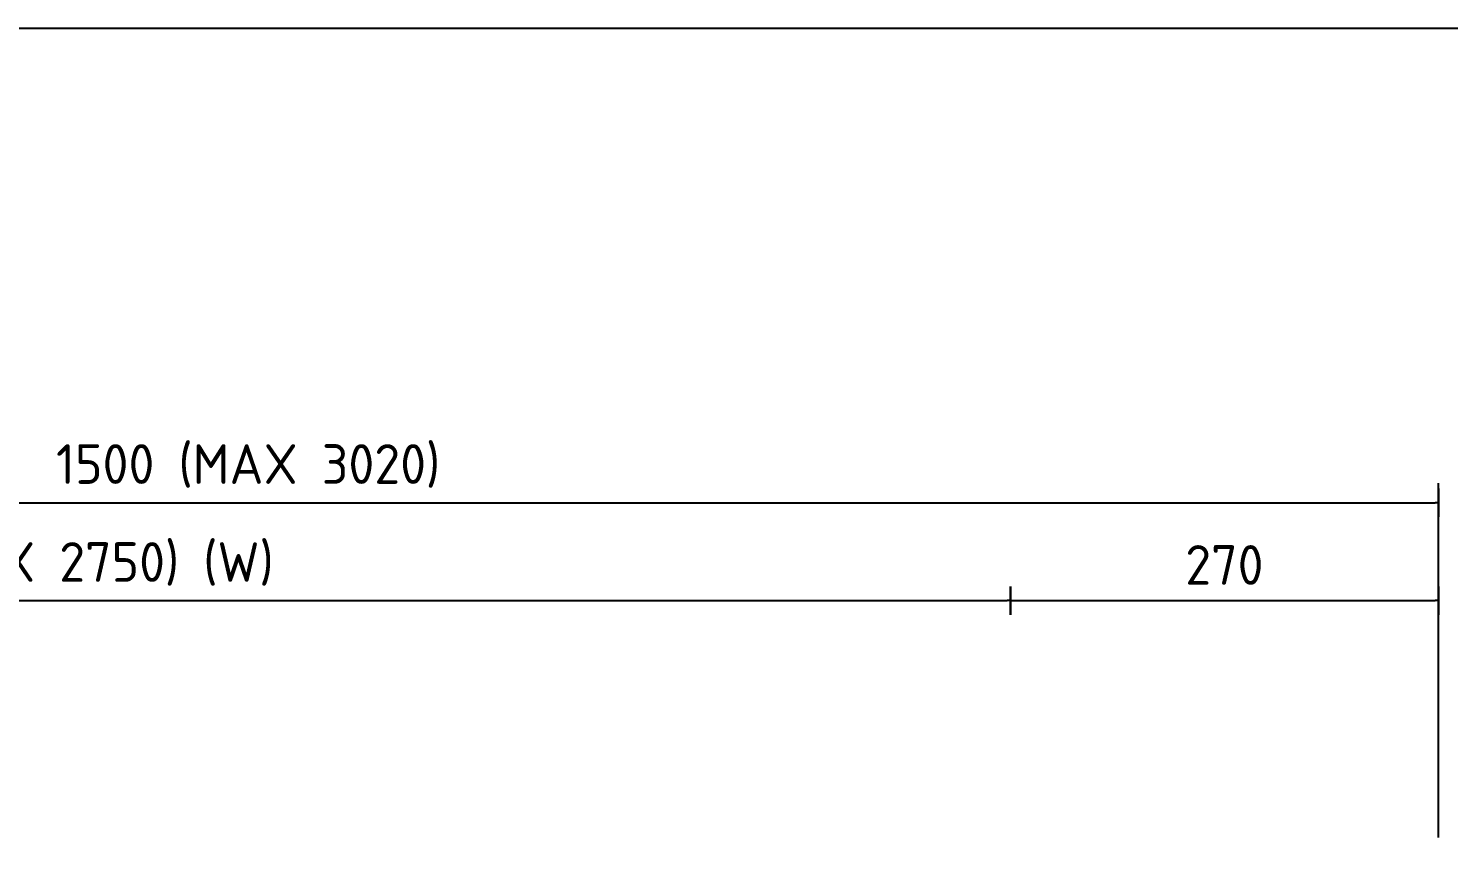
# Model space of a CAD drawing. Extents: x 0 to 420, y 0 to 297.
# Drawn here: x 184.5 to 274, y 240.6 to 292.5 of the extents above; entities that cross this region are included whole.
import ezdxf
from ezdxf.enums import TextEntityAlignment as Align

# ---------------------------------------------------------------- set-up
doc = ezdxf.new("R2010")
doc.units = 0
doc.header["$LTSCALE"] = 12
doc.header["$MEASUREMENT"] = 0
doc.header["$PDMODE"] = 1
doc.layers.get('0').update_dxf_attribs({"linetype": 'CONTINUOUS'})
doc.layers.get('DEFPOINTS').update_dxf_attribs({"linetype": 'CONTINUOUS'})
for name, color, linetype in [('T25', 1, 'CONTINUOUS'), ('TBLK18', 4, 'CONTINUOUS'), ('TBLK25', 1, 'CONTINUOUS'), ('TBLK35', 3, 'CONTINUOUS'), ('TBLK50', 7, 'CONTINUOUS')]:
    doc.layers.add(name, color=color, linetype=linetype)
doc.styles.add('ISO', font='iso3098b.shx')
doc.dimstyles.new('SIGNSDIM', dxfattribs={"dimtxt": 2.5, "dimasz": 0.2, "dimexe": 1.5, "dimexo": 2, "dimgap": 1, "dimtad": 1, "dimdec": 4, "dimlfac": 10, "dimrnd": 1, "dimdsep": 46, "dimtxsty": 'ISO', "dimblk": 'SGNDIM', "dimcen": 2.5, "dimadec": 0, "dimazin": 0, "dimtfac": 1, "dimtdec": 4, "dimtix": 1, "dimtmove": 0, "dimatfit": 3, "dimldrblk": 'SGNDIM', "dimfxl": 1, "dimtolj": 1, "dimtzin": 0, "dimarcsym": 0})

# ---------------------------------------------------------------- blocks, each defined once
blk = doc.blocks.new('A3BBLK')
at = {"layer": 'TBLK50'}
blk.add_line((415.5, 292.5), (13, 292.5), dxfattribs=at)
blk = doc.blocks.new('title block')
blk.add_blockref('A3BBLK', (0, 0))
at = {"layer": 'TBLK18', "style": 'ISO'}
blk.add_attdef('MR_DIRECTORATE', text='', height=1.5, dxfattribs=at).set_placement((381.5, 67.119), align=Align.CENTER)
for tag, p in [('STREET_NAME', (355.514, 61.1)), ('SUBURB_POSTCODE', (388.488, 61.1)), ('TELEPHONE_NO.', (368.306, 58.836)), ('FAX_NO.', (393.555, 58.836))]:
    blk.add_attdef(tag, p, '', height=1.5, dxfattribs=at)
at = {"layer": 'TBLK25', "style": 'ISO'}
for tag, height, p in [('MR_BRANCH', 2, (381.5, 64.199)), ('ROAD_SECTION', 1.75, (384.5, 29.162)), ('SLK', 1.75, (384.5, 26.108)), ('CHAINAGE', 1.75, (384.5, 19.205))]:
    blk.add_attdef(tag, text='', height=height, dxfattribs=at).set_placement(p, align=Align.CENTER)
for tag, p, height in [('FILE_NUMBER', (371.773, 53.237), 2.5), ('DESIGNED_/_DRAWN', (371.773, 48.487), 2), ('VERIFIED', (371.773, 43.487), 2), ('APPROVED', (371.773, 38.487), 2), ('LOCAL_AUTHORITY', (370.48, 16.733), 1.25)]:
    blk.add_attdef(tag, p, '', height=height, dxfattribs=at)
at = {"layer": 'TBLK35', "style": 'ISO', "width": 0.9}
for tag, p in [('ROAD_PROJECT&NUMBER', (384.5, 32.231)), ('DRAWING_DESCRIPTION', (384.5, 22.288))]:
    blk.add_attdef(tag, text='', height=2.5, dxfattribs=at).set_placement(p, align=Align.CENTER)
at = {"layer": 'TBLK50', "style": 'ISO'}
blk.add_attdef('DRG_NUMBER', (356.803, 6.021), '', height=5, dxfattribs=at)
blk = doc.blocks.new('SGNDIM')
for p, q in [((0, 4.5), (0, -4.5)), ((0, 0), (-1, 0))]:
    blk.add_line(p, q)
blk = doc.blocks.new('*D40')
at = {"layer": 'DEFPOINTS', "color": 0}
for p in [(273.393, 262.61), (123.365, 208.903), (273.393, 208.903)]:
    blk.add_point(p, dxfattribs=at)
at = {"layer": 'T25', "color": 0, "lineweight": -2}
blk.add_line((123.565, 262.61), (273.193, 262.61), dxfattribs=at)
at = {"layer": 'T25', "color": 0, "lineweight": -2, "xscale": 0.2, "yscale": 0.2, "zscale": 0.2, "rotation": 180}
blk.add_blockref('SGNDIM', (123.365, 262.61), dxfattribs=at)
at = {"layer": 'T25', "color": 0, "lineweight": -2, "xscale": 0.2, "yscale": 0.2, "zscale": 0.2}
blk.add_blockref('SGNDIM', (273.393, 262.61), dxfattribs=at)
at = {"layer": 'T25', "color": 0, "insert": (198.379, 264.923), "char_height": 2.5, "attachment_point": 5, "style": 'ISO'}
blk.add_mtext('\\A1;1500 (MAX 3020)', dxfattribs=at)
blk = doc.blocks.new('*D41')
at = {"layer": 'DEFPOINTS', "color": 0}
for p in [(246.418, 256.437), (123.365, 206.434), (246.418, 206.434)]:
    blk.add_point(p, dxfattribs=at)
at = {"layer": 'T25', "color": 0, "lineweight": -2}
blk.add_line((123.565, 256.437), (246.218, 256.437), dxfattribs=at)
at = {"layer": 'T25', "color": 0, "lineweight": -2, "xscale": 0.2, "yscale": 0.2, "zscale": 0.2, "rotation": 180}
blk.add_blockref('SGNDIM', (123.365, 256.437), dxfattribs=at)
at = {"layer": 'T25', "color": 0, "lineweight": -2, "xscale": 0.2, "yscale": 0.2, "zscale": 0.2}
blk.add_blockref('SGNDIM', (246.418, 256.437), dxfattribs=at)
at = {"layer": 'T25', "color": 0, "insert": (184.891, 258.75), "char_height": 2.5, "attachment_point": 5, "style": 'ISO'}
blk.add_mtext('\\A1;1230 (MAX 2750) (W)', dxfattribs=at)
blk = doc.blocks.new('*D42')
at = {"layer": 'DEFPOINTS', "color": 0}
for p in [(273.393, 256.437), (246.418, 247.446), (273.393, 247.446)]:
    blk.add_point(p, dxfattribs=at)
at = {"layer": 'T25', "color": 0, "lineweight": -2}
blk.add_line((246.618, 256.437), (273.193, 256.437), dxfattribs=at)
at = {"layer": 'T25', "color": 0, "lineweight": -2, "xscale": 0.2, "yscale": 0.2, "zscale": 0.2, "rotation": 180}
blk.add_blockref('SGNDIM', (246.418, 256.437), dxfattribs=at)
at = {"layer": 'T25', "color": 0, "lineweight": -2, "xscale": 0.2, "yscale": 0.2, "zscale": 0.2}
blk.add_blockref('SGNDIM', (273.393, 256.437), dxfattribs=at)
at = {"layer": 'T25', "color": 0, "insert": (259.905, 258.687), "char_height": 2.5, "attachment_point": 5, "style": 'ISO'}
blk.add_mtext('\\A1;270', dxfattribs=at)

msp = doc.modelspace()

# ---------------------------------------------------------------- linework, layer by layer
at = {"layer": 'T25'}
msp.add_line((273.393281, 241.507519), (273.393281, 263.84714), dxfattribs=at)

# ---------------------------------------------------------------- block references
at = {"color": 1}
msp.add_blockref('title block', (0, 0), dxfattribs=at)

# ---------------------------------------------------------------- dimensions: what is measured, and where the dimension line sits
at = {"layer": 'T25'}
for base, p1, p2, text, picture, middle in [((273.393281, 262.61027), (123.365139, 208.902532), (273.393281, 208.902532), '1500 (MAX 3020)', '*D40', (198.37921, 264.92277)), ((246.417656, 256.43714), (123.365139, 206.434329), (246.417656, 206.434329), '1230 (MAX 2750) (W)', '*D41', (184.891397, 258.74964))]:
    dim = msp.add_linear_dim(base=base, p1=p1, p2=p2, text=text, dimstyle='SIGNSDIM', override={"dimse1": 1, "dimse2": 1}, dxfattribs=at)
    dim.commit()
    dim.dimension.update_dxf_attribs({"geometry": picture, "text_midpoint": middle})
dim = msp.add_linear_dim(base=(273.3932805355, 256.4371401799), p1=(246.4176555355, 247.4462205955), p2=(273.3932805355, 247.4462205955), dimstyle='SIGNSDIM', override={"dimse1": 1, "dimse2": 1}, dxfattribs=at)
dim.commit()
dim.dimension.update_dxf_attribs({"geometry": '*D42', "text_midpoint": (259.9054680355, 258.6871401799)})

doc.saveas('drawing.dxf')
